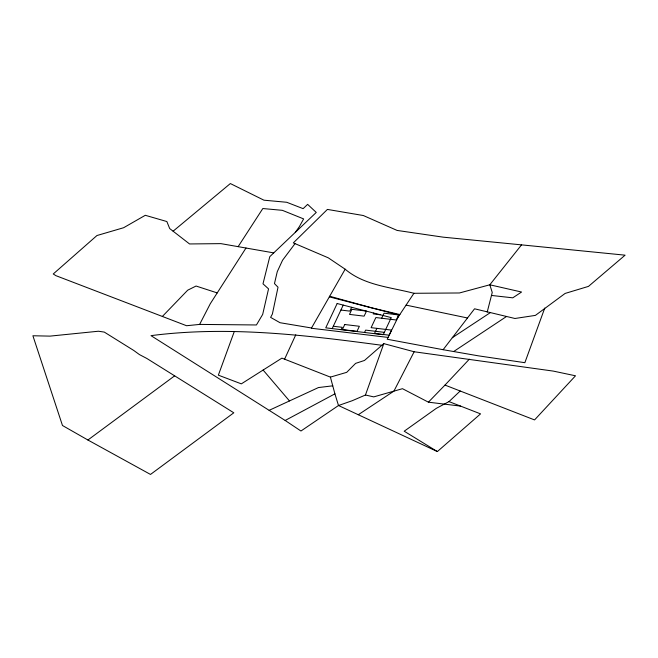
<?xml version="1.0" encoding="UTF-8"?>
<svg xmlns="http://www.w3.org/2000/svg" width="658" height="658" viewBox="0 0 658 658"><rect width="100%" height="100%" fill="white"/><g stroke="black" fill="none" stroke-linecap="round" stroke-linejoin="round"><path stroke-width="0.99" d="M487.2 312.098L492.242 292.448L489.807 284.791L521.539 244.866L625.1 255.172L588.482 286.386L565.132 293.427L535.406 315.388L514.943 318.488L474.558 308.799L443.114 349.702L387.2 339.24L399.102 315.05L329.337 296.857M544.758 308.051L524.862 362.69L478.456 355.846L443.114 349.702M365.453 395.014L383.803 343.632L414.145 351.759L553.279 371.096L575.503 375.792L534.559 419.927L444.989 385.086L428.407 402.178L402.482 388.689L373.744 396.889L365.453 395.014L352.236 400.714L338.492 405.517L300.953 431.015L285.169 420.47L150.995 335.646C227.981 325.694 305.485 335.062 381.903 345.294M234.092 332.076L218.357 375.167L241.338 383.861L281.904 358.133L330.398 377.108L346.692 372.346L355.633 363.364L364.466 360.469L383.803 343.632M284.585 359.178L295.779 334.799M332.191 328.605L343.229 305.098M341.124 329.666L342.226 327.314L333.302 326.245M351.627 307.286L349.834 311.119L340.902 310.05M364.516 332.463L365.618 330.11L384.346 332.348M373.637 313.027L373.226 313.915L380.275 314.763M376.911 328.367L374.534 333.425L389.158 335.177L391.526 330.11L371.104 327.668L375.858 317.551L396.281 319.994L398.658 314.935L384.042 313.183L381.665 318.25M414.145 351.759L393.936 391.099L358.289 414.737M173.103 231.205L230.349 183.557L263.94 200.188L286.732 202.277L303.141 208.652L307.631 204.358L316.259 212.435L273.736 252.886L220.899 243.633L189.545 243.954L169.69 228.556L166.861 221.54L145.295 215.298L123.63 227.726L96.948 235.531L53.249 273.975L55.914 275.669L186.568 325.726L199.629 324.41L210.313 303.683L245.993 248.025M491.468 295.442L512.771 297.827L521.564 292.029L489.807 284.791L459.432 292.974L413.923 293.287L398.041 317.214M521.539 244.866L443.171 237.16L397.119 230.432L363.331 215.528L327.404 209.417L293.312 242.892L328.284 257.829L345.162 269.204L311.366 328.252L388.097 337.422M238.13 246.651L262.822 208.537L282.364 210.33L303.634 218.908L299.398 226.574L295.277 232.43M295.031 243.624L282.553 260.247L277.257 271.688L274.468 283.598L278.021 287.217L272.379 314.055L270.619 317.386L280.037 322.716L311.514 327.988M444.989 385.086L469.335 359.178M162.362 316.457L187.695 290.194L196.059 286.033L217.222 292.909M273.736 252.886L269.78 256.678L262.994 283.82L268.546 288.87L262.674 314.434L256.431 324.962L199.629 324.41M449.011 401.602L480.554 413.874L437.356 451.561L404.201 431.212L436.344 408.33L449.011 401.602L460.189 391M174.674 375.817L87.909 440.013L62.477 425.504L32.9 335.761L49.983 336.123L98.437 331.229L104.293 332.093L133.73 350.443L139.43 354.58L146.857 358.478L233.804 412.796L150.501 474.443L87.909 440.013M453.65 351.536L506.463 316.531M452.285 337.727L490.111 312.772M285.169 420.47L334.922 393.846L330.398 377.108M269.138 410.337L318.439 387.562L332.751 385.818M460.551 406.093L428.407 402.178M406.134 305.123L467.419 317.97M413.923 293.287C390.622 287.184 364.252 285.449 345.162 269.204M399.957 314.573L371.762 307.837L329.683 296.256M437.356 451.561L338.492 405.517L334.922 393.846M263.118 370.051L289.471 400.936M337.159 303.519L325.743 327.832L383.244 334.708L391.263 317.625L337.159 303.519M344.751 324.517L342.374 329.576L356.99 331.328L359.367 326.269L344.751 324.517M351.874 309.342L349.497 314.401L364.121 316.153L366.498 311.086L351.874 309.342"/></g></svg>
